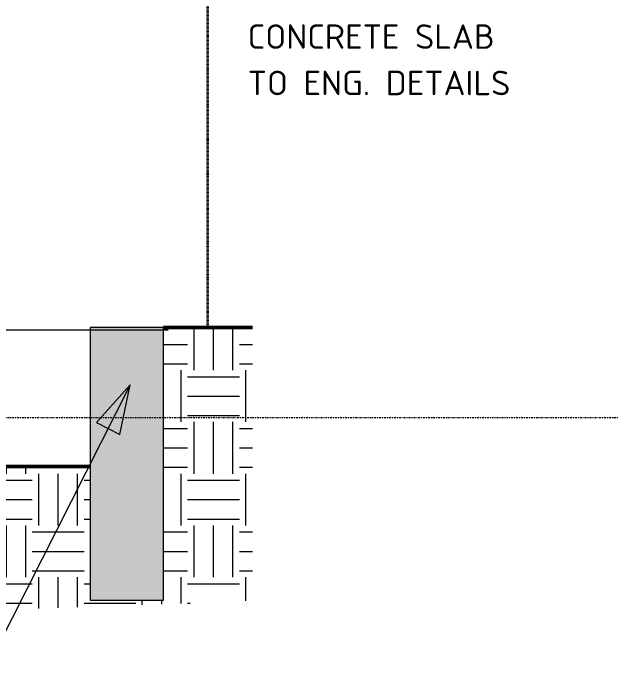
# Model space of a CAD drawing. Header units: millimetres. Extents: x 21429 to 43897, y 26965 to 37621.
# Drawn here: x 40185 to 43897, y 27270 to 31369 of the extents above; entities that cross this region are included whole.
import ezdxf

# ---------------------------------------------------------------- set-up
doc = ezdxf.new("R2010")
doc.units = ezdxf.units.MM
for name, pattern in [('Centre', [30, 12, -6, 6, -6]), ('Dash - Tight', [4.5, 3, -1.5]), ('Dash dot', [8, 4, -2, 0, -2])]:
    doc.linetypes.add(name, pattern=pattern)
for name, color, linetype, lineweight in [('A-DETL', 90, 'Continuous', 9), ('A-DETL-GENF', 92, 'Continuous', 9), ('A-DETL-THIN', 151, 'Continuous', 9), ('A-DETL-WIDE', 214, 'Continuous', 50), ('A-FLOR-LEVL', 51, 'Continuous', 9), ('G-ANNO-TEXT', 231, 'Continuous', 9)]:
    doc.layers.add(name, color=color, linetype=linetype, lineweight=lineweight)
doc.styles.add('ISOCPEUR_1', font='ISOCPEUR.ttf', dxfattribs={"height": 150})

msp = doc.modelspace()

# ---------------------------------------------------------------- hatches: boundary and pattern name
at = {"layer": 'A-DETL-GENF'}
h = msp.add_hatch(dxfattribs=at)
h.set_pattern_fill('FP_6', color=55, style=0, pattern_type=2)
h.set_pattern_definition([(0, (33633.57, 18106.88), (317.5, 317.5), [317.5, -317.5]), (0, (33633.57, 18225.95), (317.5, 317.5), [317.5, -317.5]), (0, (33633.57, 18345), (317.5, 317.5), [317.5, -317.5]), (90, (33673.26, 18384.7), (-317.5, 317.5), [317.5, -317.5]), (90, (33792.32, 18384.7), (-317.5, 317.5), [317.5, -317.5]), (90, (33911.38, 18384.7), (-317.5, 317.5), [317.5, -317.5])])
h.paths.add_polyline_path([(36105.4, 27570.9), (41545.4, 27760.9), (41652.7, 27768.4), (41652.7, 29442), (41105.6, 29442), (41105.6, 27770), (40655.6, 27770), (40655.6, 28590), (28895.4, 28589), (28895.4, 28540), (27885.4, 28540), (27885.4, 28371.8), (27535.2, 28298.5), (27302.4, 29411.8), (27302.4, 29412.5), (26121.4, 29801.2), (26121.4, 28081.9), (31873.5, 28081.9), (33674.3, 27570.9), (35828.5, 27570.9)])
msp.add_hatch(color=31, dxfattribs=at).paths.add_polyline_path([(41105.6, 29442), (40655.6, 29442), (40655.6, 27770), (41105.6, 27770)])
at = {"layer": 'G-ANNO-TEXT'}
msp.add_hatch(color=7, dxfattribs=at).paths.add_polyline_path([(40901.7, 29090.3), (40694.5, 28859), (40837.9, 28786.4)])

# ---------------------------------------------------------------- linework, layer by layer
at = {"layer": 'A-DETL', "linetype": 'Dash dot', "lineweight": 35}
msp.add_line((41377.3, 29442), (41377.3, 37620.8), dxfattribs=at)
at = {"layer": 'A-DETL', "linetype": 'Dash - Tight'}
msp.add_line((35854.2, 29427.4), (41134.2, 29427.4), dxfattribs=at)
at = {"layer": 'A-DETL-THIN'}
for p, q in [((40655.6, 29442), (40655.6, 27770)), ((41105.6, 29442), (40655.6, 29442)), ((41105.6, 27770), (41105.6, 29442)), ((40655.6, 27770), (41105.6, 27770))]:
    msp.add_line(p, q, dxfattribs=at)
at = {"layer": 'A-DETL-WIDE'}
for p, q in [((41652.7, 29442), (41105.6, 29442)), ((40655.6, 28590), (39580.4, 28590))]:
    msp.add_line(p, q, dxfattribs=at)
at = {"layer": 'A-FLOR-LEVL', "linetype": 'Centre'}
msp.add_line((21428.8, 28890), (43897.3, 28890), dxfattribs=at)
at = {"layer": 'G-ANNO-TEXT', "color": 7}
for p, q in [((40901.7, 29090.3), (39980.3, 27269.9)), ((40901.7, 29090.3), (40694.5, 28859)), ((40837.9, 28786.4), (40901.7, 29090.3)), ((40694.5, 28859), (40837.9, 28786.4))]:
    msp.add_line(p, q, dxfattribs=at)

# ---------------------------------------------------------------- texts
at = {"layer": 'G-ANNO-TEXT', "color": 7, "char_height": 150, "width": 1891.983, "attachment_point": 1, "style": 'ISOCPEUR_1'}
for s, insert in [('CONCRETE SLAB ', (41622.2, 31301.4)), ('TO ENG. DETAILS', (41622.2, 31017))]:
    msp.add_mtext(s, dxfattribs=dict(at, insert=insert))

doc.saveas('drawing.dxf')
